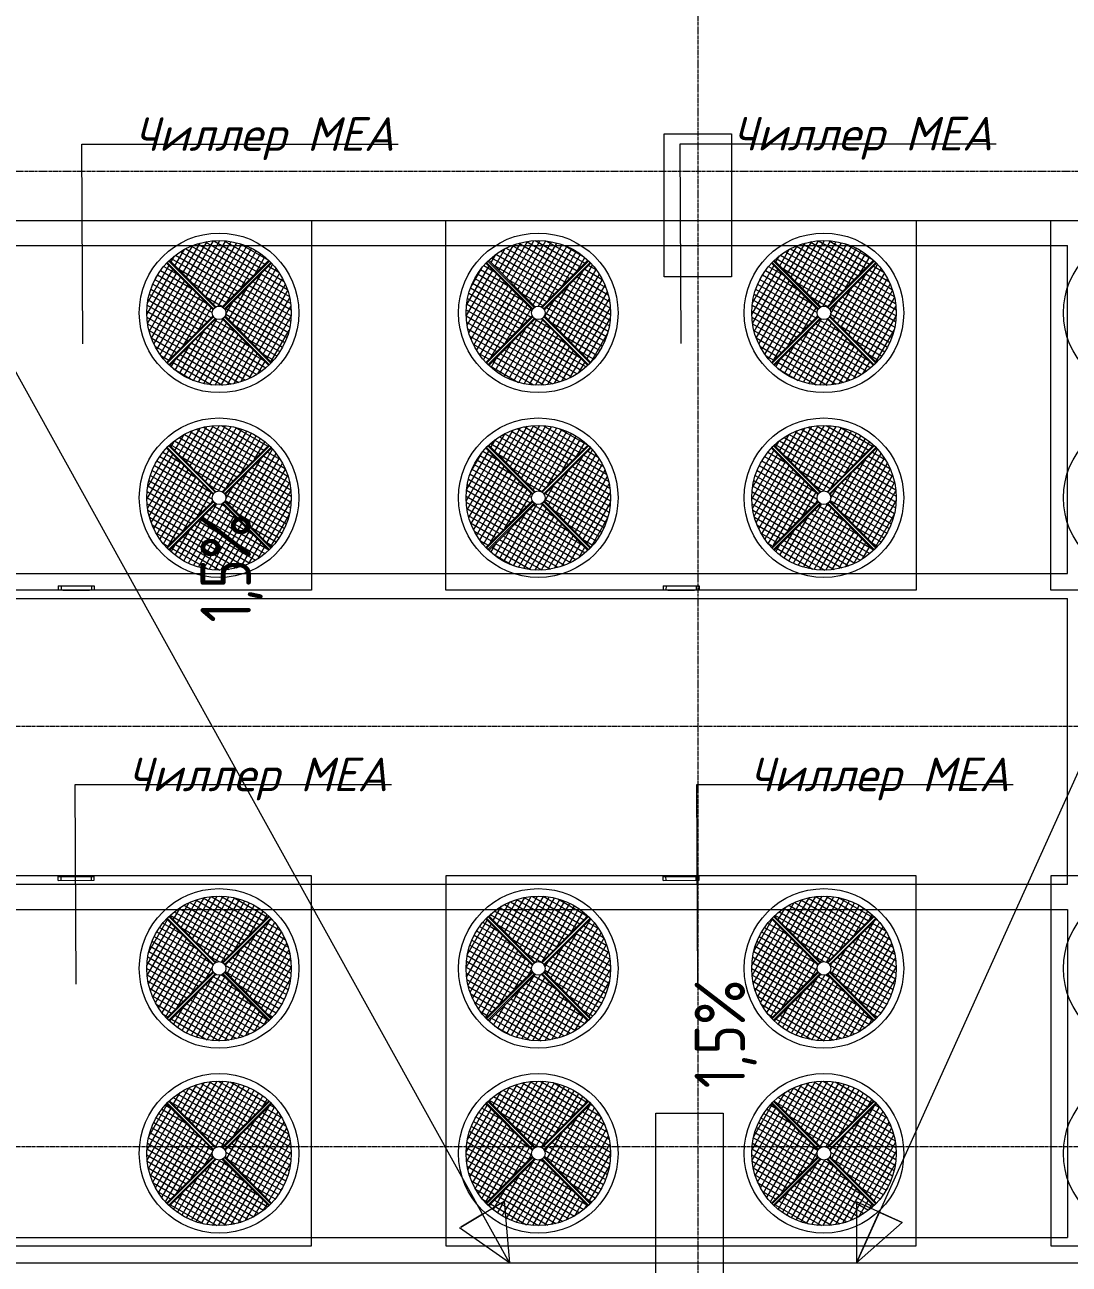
# Model space of a CAD drawing. Header units: millimetres. Extents: x 1499747 to 4341325, y -28481 to 441852.
# Drawn here: x 4219138 to 4225354, y 378866 to 386238 of the extents above; entities that cross this region are included whole.
import ezdxf

# ---------------------------------------------------------------- set-up
doc = ezdxf.new("R2010")
doc.units = ezdxf.units.MM
doc.header["$MEASUREMENT"] = 0
doc.linetypes.add('CENTER2', pattern=[28.575, 19.05, -3.175, 3.175, -3.175])
for name, color, linetype, lineweight in [('13 этаж_25_АР 06.03 custom_70_12 этаж_13_Интерьер - Мебель_Ном._пера__1_Ном._пера__1', 1, 'Continuous', 18), ('13 этаж_25_АР 06.03 custom_70_12 этаж_13_Интерьер - Мебель_Ном._пера__8_Ном._пера__8', 8, 'Continuous', 18), ('13 этаж_25_АР 06.03 custom_70_13-ось_Ном._пера__7_Ном._пера__7', 7, 'Continuous', 18), ('13 этаж_25_АР 06.03 custom_70__Оси_Ном._пера__8_Ном._пера__8', 8, 'Continuous', 18), ('13 этаж_25_АР 06.03 custom_70_Defpoints_Ном._пера__7_Ном._пера__7', 7, 'Continuous', 18), ('13 этаж_25_АР 06.03 custom_70_TEXTS-_Ном._пера__1_Ном._пера__1', 1, 'Continuous', 18), ('13 этаж_25_АР 06.03 custom_70_мет. конструкции_Ном._пера__5_Ном._пера__5', 5, 'Continuous', 18), ('13 этаж_25_АР 06.03 custom_70_ОВОРУДОВАНИЕ_Ном._пера__6_Ном._пера__6', 6, 'Continuous', 18), ('13 этаж_25_АР 06.03 custom_70_Стойки_Ном._пера__7_Ном._пера__7', 7, 'Continuous', 18)]:
    doc.layers.add(name, color=color, linetype=linetype, lineweight=lineweight)
doc.styles.add('СГЕНЕРИР_СТИЛЬ_3', font='isocpeur.ttf', dxfattribs={"width": 0.8})
doc.styles.add('СГЕНЕРИР_СТИЛЬ_4', font='isocpeui.ttf')
pattern_1 = [(150, (4224650.835, 384822.796), (15.60195, 27.02337), []), (240, (4224650.835, 384822.796), (-27.02337, 15.60195), [])]
pattern_2 = [(150, (4224650.835, 384822.796), (15.60195, 27.02337), []), (240, (4224650.835, 384822.796), (-27.02337, 15.60195), [])]
pattern_3 = [(150, (4224650.835, 384722.796), (15.60195, 27.02337), []), (240, (4224650.835, 384722.796), (-27.02337, 15.60195), [])]
pattern_4 = [(150, (4224650.835, 384722.796), (15.60195, 27.02337), []), (240, (4224650.835, 384722.796), (-27.02337, 15.60195), [])]
pattern_5 = [(150, (4224650.835, 379226.963), (15.60195, 27.02337), []), (240, (4224650.835, 379226.963), (-27.02337, 15.60195), [])]
pattern_6 = [(150, (4224650.835, 379226.963), (15.60195, 27.02337), []), (240, (4224650.835, 379226.963), (-27.02337, 15.60195), [])]
pattern_7 = [(150, (4224650.835, 379326.963), (15.60195, 27.02337), []), (240, (4224650.835, 379326.963), (-27.02337, 15.60195), [])]
pattern_8 = [(150, (4224650.835, 379326.963), (15.60195, 27.02337), []), (240, (4224650.835, 379326.963), (-27.02337, 15.60195), [])]
pattern_9 = [(150, (4221050.835, 384822.796), (15.60195, 27.0234), []), (240, (4221050.835, 384822.796), (-27.0234, 15.60195), [])]
pattern_10 = [(150, (4221050.835, 384822.796), (15.60195, 27.0234), []), (240, (4221050.835, 384822.796), (-27.0234, 15.60195), [])]
pattern_11 = [(150, (4221050.835, 384722.796), (15.60195, 27.02337), []), (240, (4221050.835, 384722.796), (-27.02337, 15.60195), [])]
pattern_12 = [(150, (4221050.835, 384722.796), (15.60195, 27.02337), []), (240, (4221050.835, 384722.796), (-27.02337, 15.60195), [])]
pattern_13 = [(150, (4221050.835, 379226.963), (15.60195, 27.0234), []), (240, (4221050.835, 379226.963), (-27.0234, 15.60195), [])]
pattern_14 = [(150, (4221050.835, 379226.963), (15.60195, 27.0234), []), (240, (4221050.835, 379226.963), (-27.0234, 15.60195), [])]
pattern_15 = [(150, (4221050.835, 379326.963), (15.60195, 27.02337), []), (240, (4221050.835, 379326.963), (-27.02337, 15.60195), [])]
pattern_16 = [(150, (4221050.835, 379326.963), (15.60195, 27.02337), []), (240, (4221050.835, 379326.963), (-27.02337, 15.60195), [])]

msp = doc.modelspace()

# ---------------------------------------------------------------- hatches: boundary and pattern name
at = {"layer": '13 этаж_25_АР 06.03 custom_70_ОВОРУДОВАНИЕ_Ном._пера__6_Ном._пера__6', "linetype": 'Continuous', "true_color": 0xc7c8ca}
h = msp.add_hatch(dxfattribs=at)
h.set_pattern_fill('NET_0046_0019', color=9, style=0, pattern_type=2)
h.set_pattern_definition(pattern_10)
h.paths.add_polyline_path([(4220589.2, 384837.4, 0.191496), (4220294, 384954.8, 0.191496), (4219998.8, 384837.4), (4220275.4, 384560.8, -0.119927), (4220294, 384565.3, -0.119927), (4220312.6, 384560.8)])
h = msp.add_hatch(dxfattribs=at)
h.set_pattern_fill('NET_0046_0019', color=9, style=0, pattern_type=2)
h.set_pattern_definition(pattern_2)
h.paths.add_polyline_path([(4221898.8, 384837.4), (4222175.4, 384560.8, -0.119927), (4222194, 384565.3, -0.119927), (4222212.6, 384560.8), (4222489.2, 384837.4, 0.191496), (4222194, 384954.8, 0.191496)])
h = msp.add_hatch(dxfattribs=at)
h.set_pattern_fill('NET_0046_0019', color=9, style=0, pattern_type=2)
h.set_pattern_definition(pattern_2)
h.paths.add_polyline_path([(4224189.2, 384837.4, 0.191496), (4223894, 384954.8, 0.191496), (4223598.8, 384837.4), (4223875.4, 384560.8, -0.119927), (4223894, 384565.3, -0.119927), (4223912.6, 384560.8)])
h = msp.add_hatch(dxfattribs=at)
h.set_pattern_fill('NET_0046_0019', color=9, style=0, pattern_type=2)
h.set_pattern_definition(pattern_9)
h.paths.add_polyline_path([(4219981.4, 384820, 0.397572), (4219981.4, 384229.6), (4220258, 384506.2, -0.243355), (4220258, 384543.4)])
h = msp.add_hatch(dxfattribs=at)
h.set_pattern_fill('NET_0046_0019', color=9, style=0, pattern_type=2)
h.set_pattern_definition(pattern_9)
h.paths.add_polyline_path([(4220330, 384543.4, -0.243355), (4220330, 384506.2), (4220606.6, 384229.6, 0.397572), (4220606.6, 384820)])
h = msp.add_hatch(dxfattribs=at)
h.set_pattern_fill('NET_0046_0019', color=9, style=0, pattern_type=2)
h.set_pattern_definition(pattern_1)
h.paths.add_polyline_path([(4222158, 384543.4), (4221881.4, 384820, 0.397572), (4221881.4, 384229.6), (4222158, 384506.2, -0.243355)])
h = msp.add_hatch(dxfattribs=at)
h.set_pattern_fill('NET_0046_0019', color=9, style=0, pattern_type=2)
h.set_pattern_definition(pattern_1)
h.paths.add_polyline_path([(4222506.6, 384820), (4222230, 384543.4, -0.243355), (4222230, 384506.2), (4222506.6, 384229.6, 0.397572)])
h = msp.add_hatch(dxfattribs=at)
h.set_pattern_fill('NET_0046_0019', color=9, style=0, pattern_type=2)
h.set_pattern_definition(pattern_1)
h.paths.add_polyline_path([(4223581.4, 384820, 0.397572), (4223581.4, 384229.6), (4223858, 384506.2, -0.243355), (4223858, 384543.4)])
h = msp.add_hatch(dxfattribs=at)
h.set_pattern_fill('NET_0046_0019', color=9, style=0, pattern_type=2)
h.set_pattern_definition(pattern_1)
h.paths.add_polyline_path([(4223930, 384543.4, -0.243355), (4223930, 384506.2), (4224206.6, 384229.6, 0.397572), (4224206.6, 384820)])
h = msp.add_hatch(dxfattribs=at)
h.set_pattern_fill('NET_0046_0019', color=9, style=0, pattern_type=2)
h.set_pattern_definition(pattern_10)
h.paths.add_polyline_path([(4219998.8, 384212.2, 0.191496), (4220294, 384094.8, 0.191496), (4220589.2, 384212.2), (4220312.6, 384488.8, -0.119927), (4220294, 384484.3, -0.119927), (4220275.4, 384488.8)])
h = msp.add_hatch(dxfattribs=at)
h.set_pattern_fill('NET_0046_0019', color=9, style=0, pattern_type=2)
h.set_pattern_definition(pattern_2)
h.paths.add_polyline_path([(4222489.2, 384212.2), (4222212.6, 384488.8, -0.119927), (4222194, 384484.3, -0.119927), (4222175.4, 384488.8), (4221898.8, 384212.2, 0.191496), (4222194, 384094.8, 0.191496)])
h = msp.add_hatch(dxfattribs=at)
h.set_pattern_fill('NET_0046_0019', color=9, style=0, pattern_type=2)
h.set_pattern_definition(pattern_2)
h.paths.add_polyline_path([(4223598.8, 384212.2, 0.191496), (4223894, 384094.8, 0.191496), (4224189.2, 384212.2), (4223912.6, 384488.8, -0.119927), (4223894, 384484.3, -0.119927), (4223875.4, 384488.8)])
h = msp.add_hatch(dxfattribs=at)
h.set_pattern_fill('NET_0046_0019', color=9, style=0, pattern_type=2)
h.set_pattern_definition(pattern_12)
h.paths.add_polyline_path([(4219998.8, 383737.4), (4220275.4, 383460.8, -0.119927), (4220294, 383465.3, -0.119927), (4220312.6, 383460.8), (4220589.2, 383737.4, 0.191496), (4220294, 383854.8, 0.191496)])
h = msp.add_hatch(dxfattribs=at)
h.set_pattern_fill('NET_0046_0019', color=9, style=0, pattern_type=2)
h.set_pattern_definition(pattern_4)
h.paths.add_polyline_path([(4222489.2, 383737.4, 0.191496), (4222194, 383854.8, 0.191496), (4221898.8, 383737.4), (4222175.4, 383460.8, -0.119927), (4222194, 383465.3, -0.119927), (4222212.6, 383460.8)])
h = msp.add_hatch(dxfattribs=at)
h.set_pattern_fill('NET_0046_0019', color=9, style=0, pattern_type=2)
h.set_pattern_definition(pattern_4)
h.paths.add_polyline_path([(4223598.8, 383737.4), (4223875.4, 383460.8, -0.119927), (4223894, 383465.3, -0.119927), (4223912.6, 383460.8), (4224189.2, 383737.4, 0.191496), (4223894, 383854.8, 0.191496)])
h = msp.add_hatch(dxfattribs=at)
h.set_pattern_fill('NET_0046_0019', color=9, style=0, pattern_type=2)
h.set_pattern_definition(pattern_11)
h.paths.add_polyline_path([(4219981.4, 383129.6), (4220258, 383406.2, -0.243355), (4220258, 383443.4), (4219981.4, 383720, 0.397572)])
h = msp.add_hatch(dxfattribs=at)
h.set_pattern_fill('NET_0046_0019', color=9, style=0, pattern_type=2)
h.set_pattern_definition(pattern_11)
h.paths.add_polyline_path([(4220330, 383406.2), (4220606.6, 383129.6, 0.397572), (4220606.6, 383720), (4220330, 383443.4, -0.243355)])
h = msp.add_hatch(dxfattribs=at)
h.set_pattern_fill('NET_0046_0019', color=9, style=0, pattern_type=2)
h.set_pattern_definition(pattern_3)
h.paths.add_polyline_path([(4222158, 383406.2, -0.243355), (4222158, 383443.4), (4221881.4, 383720, 0.397572), (4221881.4, 383129.6)])
h = msp.add_hatch(dxfattribs=at)
h.set_pattern_fill('NET_0046_0019', color=9, style=0, pattern_type=2)
h.set_pattern_definition(pattern_3)
h.paths.add_polyline_path([(4222506.6, 383129.6, 0.397572), (4222506.6, 383720), (4222230, 383443.4, -0.243355), (4222230, 383406.2)])
h = msp.add_hatch(dxfattribs=at)
h.set_pattern_fill('NET_0046_0019', color=9, style=0, pattern_type=2)
h.set_pattern_definition(pattern_3)
h.paths.add_polyline_path([(4223581.4, 383129.6), (4223858, 383406.2, -0.243355), (4223858, 383443.4), (4223581.4, 383720, 0.397572)])
h = msp.add_hatch(dxfattribs=at)
h.set_pattern_fill('NET_0046_0019', color=9, style=0, pattern_type=2)
h.set_pattern_definition(pattern_3)
h.paths.add_polyline_path([(4223930, 383406.2), (4224206.6, 383129.6, 0.397572), (4224206.6, 383720), (4223930, 383443.4, -0.243355)])
h = msp.add_hatch(dxfattribs=at)
h.set_pattern_fill('NET_0046_0019', color=9, style=0, pattern_type=2)
h.set_pattern_definition(pattern_12)
h.paths.add_polyline_path([(4220589.2, 383112.2), (4220312.6, 383388.8, -0.119927), (4220294, 383384.3, -0.119927), (4220275.4, 383388.8), (4219998.8, 383112.2, 0.191496), (4220294, 382994.8, 0.191496)])
h = msp.add_hatch(dxfattribs=at)
h.set_pattern_fill('NET_0046_0019', color=9, style=0, pattern_type=2)
h.set_pattern_definition(pattern_4)
h.paths.add_polyline_path([(4221898.8, 383112.2, 0.191496), (4222194, 382994.8, 0.191496), (4222489.2, 383112.2), (4222212.6, 383388.8, -0.119927), (4222194, 383384.3, -0.119927), (4222175.4, 383388.8)])
h = msp.add_hatch(dxfattribs=at)
h.set_pattern_fill('NET_0046_0019', color=9, style=0, pattern_type=2)
h.set_pattern_definition(pattern_4)
h.paths.add_polyline_path([(4224189.2, 383112.2), (4223912.6, 383388.8, -0.119927), (4223894, 383384.3, -0.119927), (4223875.4, 383388.8), (4223598.8, 383112.2, 0.191496), (4223894, 382994.8, 0.191496)])
h = msp.add_hatch(dxfattribs=at)
h.set_pattern_fill('NET_0046_0019', color=9, style=0, pattern_type=2)
h.set_pattern_definition(pattern_16)
h.paths.add_polyline_path([(4220589.2, 380937.6, 0.191496), (4220294, 381054.9, 0.191496), (4219998.8, 380937.6), (4220275.4, 380661, -0.119927), (4220294, 380665.5, -0.119927), (4220312.6, 380661)])
h = msp.add_hatch(dxfattribs=at)
h.set_pattern_fill('NET_0046_0019', color=9, style=0, pattern_type=2)
h.set_pattern_definition(pattern_8)
h.paths.add_polyline_path([(4221898.8, 380937.6), (4222175.4, 380661, -0.119927), (4222194, 380665.5, -0.119927), (4222212.6, 380661), (4222489.2, 380937.6, 0.191496), (4222194, 381054.9, 0.191496)])
h = msp.add_hatch(dxfattribs=at)
h.set_pattern_fill('NET_0046_0019', color=9, style=0, pattern_type=2)
h.set_pattern_definition(pattern_8)
h.paths.add_polyline_path([(4224189.2, 380937.6, 0.191496), (4223894, 381054.9, 0.191496), (4223598.8, 380937.6), (4223875.4, 380661, -0.119927), (4223894, 380665.5, -0.119927), (4223912.6, 380661)])
h = msp.add_hatch(dxfattribs=at)
h.set_pattern_fill('NET_0046_0019', color=9, style=0, pattern_type=2)
h.set_pattern_definition(pattern_15)
h.paths.add_polyline_path([(4219981.4, 380920.2, 0.397572), (4219981.4, 380329.7), (4220258, 380606.3, -0.243355), (4220258, 380643.6)])
h = msp.add_hatch(dxfattribs=at)
h.set_pattern_fill('NET_0046_0019', color=9, style=0, pattern_type=2)
h.set_pattern_definition(pattern_15)
h.paths.add_polyline_path([(4220330, 380643.6, -0.243355), (4220330, 380606.3), (4220606.6, 380329.7, 0.397572), (4220606.6, 380920.2)])
h = msp.add_hatch(dxfattribs=at)
h.set_pattern_fill('NET_0046_0019', color=9, style=0, pattern_type=2)
h.set_pattern_definition(pattern_7)
h.paths.add_polyline_path([(4222158, 380643.6), (4221881.4, 380920.2, 0.397572), (4221881.4, 380329.7), (4222158, 380606.3, -0.243355)])
h = msp.add_hatch(dxfattribs=at)
h.set_pattern_fill('NET_0046_0019', color=9, style=0, pattern_type=2)
h.set_pattern_definition(pattern_7)
h.paths.add_polyline_path([(4222506.6, 380920.2), (4222230, 380643.6, -0.243355), (4222230, 380606.3), (4222506.6, 380329.7, 0.397572)])
h = msp.add_hatch(dxfattribs=at)
h.set_pattern_fill('NET_0046_0019', color=9, style=0, pattern_type=2)
h.set_pattern_definition(pattern_7)
h.paths.add_polyline_path([(4223581.4, 380920.2, 0.397572), (4223581.4, 380329.7), (4223858, 380606.3, -0.243355), (4223858, 380643.6)])
h = msp.add_hatch(dxfattribs=at)
h.set_pattern_fill('NET_0046_0019', color=9, style=0, pattern_type=2)
h.set_pattern_definition(pattern_7)
h.paths.add_polyline_path([(4223930, 380643.6, -0.243355), (4223930, 380606.3), (4224206.6, 380329.7, 0.397572), (4224206.6, 380920.2)])
h = msp.add_hatch(dxfattribs=at)
h.set_pattern_fill('NET_0046_0019', color=9, style=0, pattern_type=2)
h.set_pattern_definition(pattern_16)
h.paths.add_polyline_path([(4219998.8, 380312.4, 0.191496), (4220294, 380195, 0.191496), (4220589.2, 380312.4), (4220312.6, 380589, -0.119927), (4220294, 380584.4, -0.119927), (4220275.4, 380589)])
h = msp.add_hatch(dxfattribs=at)
h.set_pattern_fill('NET_0046_0019', color=9, style=0, pattern_type=2)
h.set_pattern_definition(pattern_8)
h.paths.add_polyline_path([(4222489.2, 380312.4), (4222212.6, 380589, -0.119927), (4222194, 380584.4, -0.119927), (4222175.4, 380589), (4221898.8, 380312.4, 0.191496), (4222194, 380195, 0.191496)])
h = msp.add_hatch(dxfattribs=at)
h.set_pattern_fill('NET_0046_0019', color=9, style=0, pattern_type=2)
h.set_pattern_definition(pattern_8)
h.paths.add_polyline_path([(4223598.8, 380312.4, 0.191496), (4223894, 380195, 0.191496), (4224189.2, 380312.4), (4223912.6, 380589, -0.119927), (4223894, 380584.4, -0.119927), (4223875.4, 380589)])
h = msp.add_hatch(dxfattribs=at)
h.set_pattern_fill('NET_0046_0019', color=9, style=0, pattern_type=2)
h.set_pattern_definition(pattern_14)
h.paths.add_polyline_path([(4219998.8, 379837.6), (4220275.4, 379561, -0.119927), (4220294, 379565.5, -0.119927), (4220312.6, 379561), (4220589.2, 379837.6, 0.191496), (4220294, 379954.9, 0.191496)])
h = msp.add_hatch(dxfattribs=at)
h.set_pattern_fill('NET_0046_0019', color=9, style=0, pattern_type=2)
h.set_pattern_definition(pattern_6)
h.paths.add_polyline_path([(4222489.2, 379837.6, 0.191496), (4222194, 379954.9, 0.191496), (4221898.8, 379837.6), (4222175.4, 379561, -0.119927), (4222194, 379565.5, -0.119927), (4222212.6, 379561)])
h = msp.add_hatch(dxfattribs=at)
h.set_pattern_fill('NET_0046_0019', color=9, style=0, pattern_type=2)
h.set_pattern_definition(pattern_6)
h.paths.add_polyline_path([(4223598.8, 379837.6), (4223875.4, 379561, -0.119927), (4223894, 379565.5, -0.119927), (4223912.6, 379561), (4224189.2, 379837.6, 0.191496), (4223894, 379954.9, 0.191496)])
h = msp.add_hatch(dxfattribs=at)
h.set_pattern_fill('NET_0046_0019', color=9, style=0, pattern_type=2)
h.set_pattern_definition(pattern_13)
h.paths.add_polyline_path([(4219981.4, 379229.7), (4220258, 379506.3, -0.243355), (4220258, 379543.6), (4219981.4, 379820.2, 0.397572)])
h = msp.add_hatch(dxfattribs=at)
h.set_pattern_fill('NET_0046_0019', color=9, style=0, pattern_type=2)
h.set_pattern_definition(pattern_13)
h.paths.add_polyline_path([(4220330, 379506.3), (4220606.6, 379229.7, 0.397572), (4220606.6, 379820.2), (4220330, 379543.6, -0.243355)])
h = msp.add_hatch(dxfattribs=at)
h.set_pattern_fill('NET_0046_0019', color=9, style=0, pattern_type=2)
h.set_pattern_definition(pattern_5)
h.paths.add_polyline_path([(4222158, 379506.3, -0.243355), (4222158, 379543.6), (4221881.4, 379820.2, 0.397572), (4221881.4, 379229.7)])
h = msp.add_hatch(dxfattribs=at)
h.set_pattern_fill('NET_0046_0019', color=9, style=0, pattern_type=2)
h.set_pattern_definition(pattern_5)
h.paths.add_polyline_path([(4222506.6, 379229.7, 0.397572), (4222506.6, 379820.2), (4222230, 379543.6, -0.243355), (4222230, 379506.3)])
h = msp.add_hatch(dxfattribs=at)
h.set_pattern_fill('NET_0046_0019', color=9, style=0, pattern_type=2)
h.set_pattern_definition(pattern_5)
h.paths.add_polyline_path([(4223581.4, 379229.7), (4223858, 379506.3, -0.243355), (4223858, 379543.6), (4223581.4, 379820.2, 0.397572)])
h = msp.add_hatch(dxfattribs=at)
h.set_pattern_fill('NET_0046_0019', color=9, style=0, pattern_type=2)
h.set_pattern_definition(pattern_5)
h.paths.add_polyline_path([(4223930, 379506.3), (4224206.6, 379229.7, 0.397572), (4224206.6, 379820.2), (4223930, 379543.6, -0.243355)])
h = msp.add_hatch(dxfattribs=at)
h.set_pattern_fill('NET_0046_0019', color=9, style=0, pattern_type=2)
h.set_pattern_definition(pattern_14)
h.paths.add_polyline_path([(4220589.2, 379212.4), (4220312.6, 379489, -0.119927), (4220294, 379484.4, -0.119927), (4220275.4, 379489), (4219998.8, 379212.4, 0.191496), (4220294, 379095, 0.191496)])
h = msp.add_hatch(dxfattribs=at)
h.set_pattern_fill('NET_0046_0019', color=9, style=0, pattern_type=2)
h.set_pattern_definition(pattern_6)
h.paths.add_polyline_path([(4221898.8, 379212.4, 0.191496), (4222194, 379095, 0.191496), (4222489.2, 379212.4), (4222212.6, 379489, -0.119927), (4222194, 379484.4, -0.119927), (4222175.4, 379489)])
h = msp.add_hatch(dxfattribs=at)
h.set_pattern_fill('NET_0046_0019', color=9, style=0, pattern_type=2)
h.set_pattern_definition(pattern_6)
h.paths.add_polyline_path([(4224189.2, 379212.4), (4223912.6, 379489, -0.119927), (4223894, 379484.4, -0.119927), (4223875.4, 379489), (4223598.8, 379212.4, 0.191496), (4223894, 379095, 0.191496)])

# ---------------------------------------------------------------- linework, layer by layer
at = {"layer": '13 этаж_25_АР 06.03 custom_70_12 этаж_13_Интерьер - Мебель_Ном._пера__1_Ном._пера__1', "color": 9, "linetype": 'Continuous', "true_color": 0xc7c8ca, "flags": 128}
msp.add_lwpolyline([(4222944, 385589.7), (4223344, 385589.7), (4223344, 384739.7), (4222944, 384739.7)], close=True, dxfattribs=at)
at = {"layer": '13 этаж_25_АР 06.03 custom_70_12 этаж_13_Интерьер - Мебель_Ном._пера__8_Ном._пера__8', "color": 9, "linetype": 'Continuous', "true_color": 0xc7c8ca, "flags": 128}
msp.add_lwpolyline([(4222944, 385589.7), (4223344, 385589.7), (4223344, 384739.7), (4222944, 384739.7)], close=True, dxfattribs=at)
msp.add_lwpolyline([(4222894, 377964.7), (4222894, 379764.7), (4223294, 379764.7), (4223294, 377964.7)], dxfattribs=at)
msp.add_lwpolyline([(4222894, 377964.7), (4222894, 379764.7), (4223294, 379764.7), (4223294, 377964.7)], dxfattribs=at)
at = {"layer": '13 этаж_25_АР 06.03 custom_70__Оси_Ном._пера__8_Ном._пера__8', "color": 9, "linetype": 'CENTER2', "true_color": 0xc7c8ca}
for p, q in [((4223144, 393714.7), (4223144, 377964.7)), ((4231644, 385364.7), (4202359, 385364.7)), ((4246744, 382064.7), (4202359, 382064.7)), ((4246744, 379564.7), (4213744, 379564.7))]:
    msp.add_line(p, q, dxfattribs=at)
at = {"layer": '13 этаж_25_АР 06.03 custom_70_Defpoints_Ном._пера__7_Ном._пера__7', "color": 9, "linetype": 'Continuous', "true_color": 0xc7c8ca}
for p, q in [((4219354.1, 382901), (4219354, 382878)), ((4219534.1, 382900.6), (4219534, 382877.6)), ((4222954.1, 382901), (4222954, 382878)), ((4223134.1, 382900.6), (4223134, 382877.6)), ((4219354.1, 381148.8), (4219354, 381171.8)), ((4219534.1, 381149.2), (4219534, 381172.2)), ((4222954.1, 381148.8), (4222954, 381171.8)), ((4223134.1, 381149.2), (4223134, 381172.2))]:
    msp.add_line(p, q, dxfattribs=at)
at = {"layer": '13 этаж_25_АР 06.03 custom_70_TEXTS-_Ном._пера__1_Ном._пера__1', "color": 9, "linetype": 'Continuous', "true_color": 0xc7c8ca}
for p, q in [((4219483.8, 384340), (4219477.5, 385528)), ((4219477.5, 385528), (4221359.4, 385528)), ((4223044, 384342.3), (4223037.6, 385530.4)), ((4223037.6, 385530.4), (4224919.6, 385530.4)), ((4219444, 380530.8), (4219437.6, 381718.9)), ((4219437.6, 381718.9), (4221319.6, 381718.9)), ((4223144, 380530.8), (4223137.6, 381718.9)), ((4223137.6, 381718.9), (4225019.6, 381718.9))]:
    msp.add_line(p, q, dxfattribs=at)
at = {"layer": '13 этаж_25_АР 06.03 custom_70_мет. конструкции_Ном._пера__5_Ном._пера__5', "color": 9, "linetype": 'Continuous', "true_color": 0xc7c8ca, "flags": 128}
for points in [[(4214644, 385074.8), (4231494, 385074.8)], [(4218344, 384924.8), (4225344, 384924.8)], [(4225344, 382974.8), (4225344, 384924.8)], [(4218344, 382974.8), (4225344, 382974.8)], [(4218344, 382824.8), (4225344, 382824.8)], [(4225344, 381124.8), (4225344, 382824.8)], [(4225344, 381124.8), (4218344, 381124.8)], [(4218344, 380974.8), (4225344, 380974.8)], [(4225344, 380974.8), (4225344, 379024.8)], [(4218344, 379024.8), (4225344, 379024.8)], [(4214644, 378874.8), (4231181.7, 378874.8)]]:
    msp.add_lwpolyline(points, dxfattribs=at)
at = {"layer": '13 этаж_25_АР 06.03 custom_70_ОВОРУДОВАНИЕ_Ном._пера__6_Ном._пера__6', "color": 9, "linetype": 'Continuous', "true_color": 0xc7c8ca}
for p, q in [((4220258, 384543.4), (4219981.3, 384820.1)), ((4220261.3, 384548.8), (4219985.6, 384824.5)), ((4220270, 384557.5), (4219994.3, 384833.2)), ((4220275.4, 384560.8), (4219998.7, 384837.5)), ((4220312.6, 384560.8), (4220589.4, 384837.5)), ((4220318, 384557.5), (4220593.7, 384833.2)), ((4220326.7, 384548.8), (4220602.4, 384824.5)), ((4220330, 384543.4), (4220606.7, 384820.1)), ((4222158, 384543.4), (4221881.3, 384820.1)), ((4222161.3, 384548.8), (4221885.6, 384824.5)), ((4222170, 384557.5), (4221894.3, 384833.2)), ((4222175.4, 384560.8), (4221898.7, 384837.5)), ((4222212.6, 384560.8), (4222489.4, 384837.5)), ((4222218, 384557.5), (4222493.7, 384833.2)), ((4222226.7, 384548.8), (4222502.4, 384824.5)), ((4222230, 384543.4), (4222506.7, 384820.1)), ((4223858, 384543.4), (4223581.3, 384820.1)), ((4223861.3, 384548.8), (4223585.6, 384824.5)), ((4223870, 384557.5), (4223594.3, 384833.2)), ((4223875.4, 384560.8), (4223598.7, 384837.5)), ((4223912.6, 384560.8), (4224189.4, 384837.5)), ((4223918, 384557.5), (4224193.7, 384833.2)), ((4223926.7, 384548.8), (4224202.4, 384824.5)), ((4223930, 384543.4), (4224206.7, 384820.1)), ((4219981.3, 384229.4), (4220258, 384506.2)), ((4219985.6, 384225.1), (4220261.3, 384500.8)), ((4219994.3, 384216.4), (4220270, 384492.1)), ((4219998.7, 384212.1), (4220275.4, 384488.8)), ((4220589.4, 384212.1), (4220312.6, 384488.8)), ((4220593.7, 384216.4), (4220318, 384492.1)), ((4220602.4, 384225.1), (4220326.7, 384500.8)), ((4220606.7, 384229.4), (4220330, 384506.2)), ((4221881.3, 384229.4), (4222158, 384506.2)), ((4221885.6, 384225.1), (4222161.3, 384500.8)), ((4221894.3, 384216.4), (4222170, 384492.1)), ((4221898.7, 384212.1), (4222175.4, 384488.8)), ((4222489.4, 384212.1), (4222212.6, 384488.8)), ((4222493.7, 384216.4), (4222218, 384492.1)), ((4222502.4, 384225.1), (4222226.7, 384500.8)), ((4222506.7, 384229.4), (4222230, 384506.2)), ((4223581.3, 384229.4), (4223858, 384506.2)), ((4223585.6, 384225.1), (4223861.3, 384500.8)), ((4223594.3, 384216.4), (4223870, 384492.1)), ((4223598.7, 384212.1), (4223875.4, 384488.8)), ((4224189.4, 384212.1), (4223912.6, 384488.8)), ((4224193.7, 384216.4), (4223918, 384492.1)), ((4224202.4, 384225.1), (4223926.7, 384500.8)), ((4224206.7, 384229.4), (4223930, 384506.2)), ((4219981.3, 383720.1), (4220258, 383443.4)), ((4219985.6, 383724.5), (4220261.3, 383448.8)), ((4219994.3, 383733.2), (4220270, 383457.5)), ((4219998.7, 383737.5), (4220275.4, 383460.8)), ((4220589.4, 383737.5), (4220312.6, 383460.8)), ((4220593.7, 383733.2), (4220318, 383457.5)), ((4220602.4, 383724.5), (4220326.7, 383448.8)), ((4220606.7, 383720.1), (4220330, 383443.4)), ((4221881.3, 383720.1), (4222158, 383443.4)), ((4221885.6, 383724.5), (4222161.3, 383448.8)), ((4221894.3, 383733.2), (4222170, 383457.5)), ((4221898.7, 383737.5), (4222175.4, 383460.8)), ((4222489.4, 383737.5), (4222212.6, 383460.8)), ((4222493.7, 383733.2), (4222218, 383457.5)), ((4222502.4, 383724.5), (4222226.7, 383448.8)), ((4222506.7, 383720.1), (4222230, 383443.4)), ((4223581.3, 383720.1), (4223858, 383443.4)), ((4223585.6, 383724.5), (4223861.3, 383448.8)), ((4223594.3, 383733.2), (4223870, 383457.5)), ((4223598.7, 383737.5), (4223875.4, 383460.8)), ((4224189.4, 383737.5), (4223912.6, 383460.8)), ((4224193.7, 383733.2), (4223918, 383457.5)), ((4224202.4, 383724.5), (4223926.7, 383448.8)), ((4224206.7, 383720.1), (4223930, 383443.4)), ((4220258, 383406.2), (4219981.3, 383129.4)), ((4220261.3, 383400.8), (4219985.6, 383125.1)), ((4220270, 383392.1), (4219994.3, 383116.4)), ((4220275.4, 383388.8), (4219998.7, 383112.1)), ((4220312.6, 383388.8), (4220589.4, 383112.1)), ((4220318, 383392.1), (4220593.7, 383116.4)), ((4220326.7, 383400.8), (4220602.4, 383125.1)), ((4220330, 383406.2), (4220606.7, 383129.4)), ((4222158, 383406.2), (4221881.3, 383129.4)), ((4222161.3, 383400.8), (4221885.6, 383125.1)), ((4222170, 383392.1), (4221894.3, 383116.4)), ((4222175.4, 383388.8), (4221898.7, 383112.1)), ((4222212.6, 383388.8), (4222489.4, 383112.1)), ((4222218, 383392.1), (4222493.7, 383116.4)), ((4222226.7, 383400.8), (4222502.4, 383125.1)), ((4222230, 383406.2), (4222506.7, 383129.4)), ((4223858, 383406.2), (4223581.3, 383129.4)), ((4223861.3, 383400.8), (4223585.6, 383125.1)), ((4223870, 383392.1), (4223594.3, 383116.4)), ((4223875.4, 383388.8), (4223598.7, 383112.1)), ((4223912.6, 383388.8), (4224189.4, 383112.1)), ((4223918, 383392.1), (4224193.7, 383116.4)), ((4223926.7, 383400.8), (4224202.4, 383125.1)), ((4223930, 383406.2), (4224206.7, 383129.4)), ((4219336.6, 382901), (4219336.5, 382878)), ((4219336.5, 382878), (4219551.5, 382877.6)), ((4219336.6, 382901), (4219551.6, 382900.6)), ((4219365, 382875), (4219523, 382874.6)), ((4219551.6, 382900.6), (4219551.5, 382877.6)), ((4222936.6, 382901), (4222936.5, 382878)), ((4222936.5, 382878), (4223151.5, 382877.6)), ((4222936.6, 382901), (4223151.6, 382900.6)), ((4222965, 382875), (4223123, 382874.6)), ((4223151.6, 382900.6), (4223151.5, 382877.6)), ((4219336.5, 381171.7), (4219551.5, 381172.2)), ((4219336.6, 381148.7), (4219336.5, 381171.7)), ((4219365, 381174.8), (4219523, 381175.1)), ((4219551.6, 381149.2), (4219551.5, 381172.2)), ((4222936.5, 381171.7), (4223151.5, 381172.2)), ((4222936.6, 381148.7), (4222936.5, 381171.7)), ((4222965, 381174.8), (4223123, 381175.1)), ((4223151.6, 381149.2), (4223151.5, 381172.2)), ((4219336.6, 381148.7), (4219551.6, 381149.2)), ((4222936.6, 381148.7), (4223151.6, 381149.2)), ((4220258, 380643.6), (4219981.3, 380920.3)), ((4220261.3, 380648.9), (4219985.6, 380924.7)), ((4220270, 380657.6), (4219994.3, 380933.3)), ((4220275.4, 380661), (4219998.7, 380937.7)), ((4220312.6, 380661), (4220589.4, 380937.7)), ((4220318, 380657.6), (4220593.7, 380933.3)), ((4220326.7, 380648.9), (4220602.4, 380924.7)), ((4220330, 380643.6), (4220606.7, 380920.3)), ((4222158, 380643.6), (4221881.3, 380920.3)), ((4222161.3, 380648.9), (4221885.6, 380924.7)), ((4222170, 380657.6), (4221894.3, 380933.3)), ((4222175.4, 380661), (4221898.7, 380937.7)), ((4222212.6, 380661), (4222489.4, 380937.7)), ((4222218, 380657.6), (4222493.7, 380933.3)), ((4222226.7, 380648.9), (4222502.4, 380924.7)), ((4222230, 380643.6), (4222506.7, 380920.3)), ((4223858, 380643.6), (4223581.3, 380920.3)), ((4223861.3, 380648.9), (4223585.6, 380924.7)), ((4223870, 380657.6), (4223594.3, 380933.3)), ((4223875.4, 380661), (4223598.7, 380937.7)), ((4223912.6, 380661), (4224189.4, 380937.7)), ((4223918, 380657.6), (4224193.7, 380933.3)), ((4223926.7, 380648.9), (4224202.4, 380924.7)), ((4223930, 380643.6), (4224206.7, 380920.3)), ((4219981.3, 380329.6), (4220258, 380606.3)), ((4219985.6, 380325.3), (4220261.3, 380601)), ((4219994.3, 380316.6), (4220270, 380592.3)), ((4219998.7, 380312.2), (4220275.4, 380589)), ((4220589.4, 380312.2), (4220312.6, 380589)), ((4220593.7, 380316.6), (4220318, 380592.3)), ((4220602.4, 380325.3), (4220326.7, 380601)), ((4220606.7, 380329.6), (4220330, 380606.3)), ((4221881.3, 380329.6), (4222158, 380606.3)), ((4221885.6, 380325.3), (4222161.3, 380601)), ((4221894.3, 380316.6), (4222170, 380592.3)), ((4221898.7, 380312.2), (4222175.4, 380589)), ((4222489.4, 380312.2), (4222212.6, 380589)), ((4222493.7, 380316.6), (4222218, 380592.3)), ((4222502.4, 380325.3), (4222226.7, 380601)), ((4222506.7, 380329.6), (4222230, 380606.3)), ((4223581.3, 380329.6), (4223858, 380606.3)), ((4223585.6, 380325.3), (4223861.3, 380601)), ((4223594.3, 380316.6), (4223870, 380592.3)), ((4223598.7, 380312.2), (4223875.4, 380589)), ((4224189.4, 380312.2), (4223912.6, 380589)), ((4224193.7, 380316.6), (4223918, 380592.3)), ((4224202.4, 380325.3), (4223926.7, 380601)), ((4224206.7, 380329.6), (4223930, 380606.3)), ((4219981.3, 379820.3), (4220258, 379543.6)), ((4219985.6, 379824.7), (4220261.3, 379548.9)), ((4219994.3, 379833.3), (4220270, 379557.6)), ((4219998.7, 379837.7), (4220275.4, 379561)), ((4220589.4, 379837.7), (4220312.6, 379561)), ((4220593.7, 379833.3), (4220318, 379557.6)), ((4220602.4, 379824.7), (4220326.7, 379548.9)), ((4220606.7, 379820.3), (4220330, 379543.6)), ((4221881.3, 379820.3), (4222158, 379543.6)), ((4221885.6, 379824.7), (4222161.3, 379548.9)), ((4221894.3, 379833.3), (4222170, 379557.6)), ((4221898.7, 379837.7), (4222175.4, 379561)), ((4222489.4, 379837.7), (4222212.6, 379561)), ((4222493.7, 379833.3), (4222218, 379557.6)), ((4222502.4, 379824.7), (4222226.7, 379548.9)), ((4222506.7, 379820.3), (4222230, 379543.6)), ((4223581.3, 379820.3), (4223858, 379543.6)), ((4223585.6, 379824.7), (4223861.3, 379548.9)), ((4223594.3, 379833.3), (4223870, 379557.6)), ((4223598.7, 379837.7), (4223875.4, 379561)), ((4224189.4, 379837.7), (4223912.6, 379561)), ((4224193.7, 379833.3), (4223918, 379557.6)), ((4224202.4, 379824.7), (4223926.7, 379548.9)), ((4224206.7, 379820.3), (4223930, 379543.6)), ((4220258, 379506.3), (4219981.3, 379229.6)), ((4220261.3, 379501), (4219985.6, 379225.3)), ((4220270, 379492.3), (4219994.3, 379216.6)), ((4220275.4, 379489), (4219998.7, 379212.2)), ((4220312.6, 379489), (4220589.4, 379212.2)), ((4220318, 379492.3), (4220593.7, 379216.6)), ((4220326.7, 379501), (4220602.4, 379225.3)), ((4220330, 379506.3), (4220606.7, 379229.6)), ((4222158, 379506.3), (4221881.3, 379229.6)), ((4222161.3, 379501), (4221885.6, 379225.3)), ((4222170, 379492.3), (4221894.3, 379216.6)), ((4222175.4, 379489), (4221898.7, 379212.2)), ((4222212.6, 379489), (4222489.4, 379212.2)), ((4222218, 379492.3), (4222493.7, 379216.6)), ((4222226.7, 379501), (4222502.4, 379225.3)), ((4222230, 379506.3), (4222506.7, 379229.6)), ((4223858, 379506.3), (4223581.3, 379229.6)), ((4223861.3, 379501), (4223585.6, 379225.3)), ((4223870, 379492.3), (4223594.3, 379216.6)), ((4223875.4, 379489), (4223598.7, 379212.2)), ((4223912.6, 379489), (4224189.4, 379212.2)), ((4223918, 379492.3), (4224193.7, 379216.6)), ((4223926.7, 379501), (4224202.4, 379225.3)), ((4223930, 379506.3), (4224206.7, 379229.6))]:
    msp.add_line(p, q, dxfattribs=at)
at = {"layer": '13 этаж_25_АР 06.03 custom_70_ОВОРУДОВАНИЕ_Ном._пера__6_Ном._пера__6', "color": 9, "linetype": 'Continuous', "true_color": 0xc7c8ca, "flags": 128}
for points in [[(4220844, 385074.8), (4220844, 382874.8), (4218044, 382874.8), (4218044, 385074.8)], [(4224444, 385074.8), (4224444, 382874.8), (4221644, 382874.8), (4221644, 385074.8)], [(4228044, 385074.8), (4228044, 382874.8), (4225244, 382874.8), (4225244, 385074.8)], [(4220844, 378975), (4220844, 381175), (4218044, 381175), (4218044, 378975)], [(4224444, 378975), (4224444, 381175), (4221644, 381175), (4221644, 378975)], [(4228044, 378975), (4228044, 381175), (4225244, 381175), (4225244, 378975)]]:
    msp.add_lwpolyline(points, close=True, dxfattribs=at)
at = {"layer": '13 этаж_25_АР 06.03 custom_70_ОВОРУДОВАНИЕ_Ном._пера__6_Ном._пера__6', "color": 9, "linetype": 'Continuous', "true_color": 0xc7c8ca}
for centre, radius in [((4220294, 384524.8), 474.7), ((4220294, 384524.8), 430), ((4220294, 384524.8), 430), ((4222194, 384524.8), 474.7), ((4222194, 384524.8), 430), ((4222194, 384524.8), 430), ((4223894, 384524.8), 474.7), ((4223894, 384524.8), 430), ((4223894, 384524.8), 430), ((4225794, 384524.8), 474.7), ((4220294, 384524.8), 40.5), ((4222194, 384524.8), 40.5), ((4223894, 384524.8), 40.5), ((4220294, 383424.8), 474.7), ((4222194, 383424.8), 474.7), ((4223894, 383424.8), 474.7), ((4225794, 383424.8), 474.7), ((4220294, 383424.8), 430), ((4220294, 383424.8), 430), ((4222194, 383424.8), 430), ((4222194, 383424.8), 430), ((4223894, 383424.8), 430), ((4223894, 383424.8), 430), ((4220294, 383424.8), 40.5), ((4222194, 383424.8), 40.5), ((4223894, 383424.8), 40.5), ((4220294, 380625), 474.7), ((4222194, 380625), 474.7), ((4223894, 380625), 474.7), ((4225794, 380625), 474.7), ((4220294, 380625), 430), ((4220294, 380625), 430), ((4222194, 380625), 430), ((4222194, 380625), 430), ((4223894, 380625), 430), ((4223894, 380625), 430), ((4220294, 380625), 40.5), ((4222194, 380625), 40.5), ((4223894, 380625), 40.5), ((4220294, 379525), 474.7), ((4222194, 379525), 474.7), ((4223894, 379525), 474.7), ((4225794, 379525), 474.7), ((4220294, 379525), 430), ((4220294, 379525), 430), ((4222194, 379525), 430), ((4222194, 379525), 430), ((4223894, 379525), 430), ((4223894, 379525), 430), ((4220294, 379525), 40.5), ((4222194, 379525), 40.5), ((4223894, 379525), 40.5)]:
    msp.add_circle(centre, radius, dxfattribs=at)
at = {"layer": '13 этаж_25_АР 06.03 custom_70_Стойки_Ном._пера__7_Ном._пера__7', "color": 9, "linetype": 'Continuous', "true_color": 0xc7c8ca, "flags": 128}
for points in [[(4227906, 387327.4), (4224087.4, 378874.8)], [(4222022.4, 378874.8), (4218364, 385469.7)], [(4222022.4, 378874.8), (4221862.2, 379163.5), (4221733.4, 379086.7), (4221991, 379240.4), (4222022.4, 378874.8), (4221724.5, 379081.4)], [(4224087.4, 378874.8), (4224223.6, 379175.4), (4224360.2, 379113.5), (4224087, 379237.3), (4224087.4, 378874.8), (4224360.2, 379113.5)]]:
    msp.add_lwpolyline(points, dxfattribs=at)

# ---------------------------------------------------------------- texts
at = {"layer": '13 этаж_25_АР 06.03 custom_70_13-ось_Ном._пера__7_Ном._пера__7', "color": 9, "linetype": 'Continuous', "true_color": 0xc7c8ca, "char_height": 300, "attachment_point": 7, "rotation": 90, "style": 'СГЕНЕРИР_СТИЛЬ_3'}
for insert in [(4220553.4, 382683.3), (4223494.2, 379912.2)]:
    msp.add_mtext('\\A1;{\\pql;\\fISOCPEUR|b0|i0|c204|p0;\\W0.800000;1,5%}', dxfattribs=dict(at, insert=insert))
at = {"layer": '13 этаж_25_АР 06.03 custom_70_TEXTS-_Ном._пера__1_Ном._пера__1', "color": 9, "linetype": 'Continuous', "true_color": 0xc7c8ca, "char_height": 200, "attachment_point": 7, "style": 'СГЕНЕРИР_СТИЛЬ_4'}
for insert in [(4219788.4, 385433.9), (4223348.6, 385436.2), (4219748.6, 381624.7), (4223448.6, 381624.7)]:
    msp.add_mtext('\\A1;{\\pql;\\fISOCPEUR|b0|i1|c204|p0;\\W1.000000;Чиллер MEA}', dxfattribs=dict(at, insert=insert))

doc.saveas('drawing.dxf')
